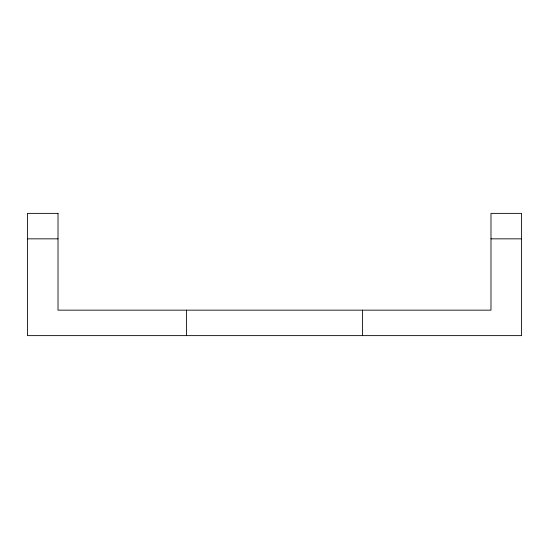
<?xml version="1.0" encoding="UTF-8"?>
<svg xmlns="http://www.w3.org/2000/svg" width="549" height="549" viewBox="0 0 549 549"><rect width="100%" height="100%" fill="white"/><g stroke="black" fill="none" stroke-linecap="round" stroke-linejoin="round"><path stroke-width="0.82" d="M27.45 238.842L58.016 238.842M490.984 238.842L521.55 238.842M362.525 310.158L362.525 335.624M186.475 310.158L186.475 335.624M58.016 213.376L27.45 213.376L27.45 335.624L521.55 335.624L521.55 213.376L490.984 213.376L490.984 310.158L58.016 310.158L58.016 213.376"/></g></svg>
